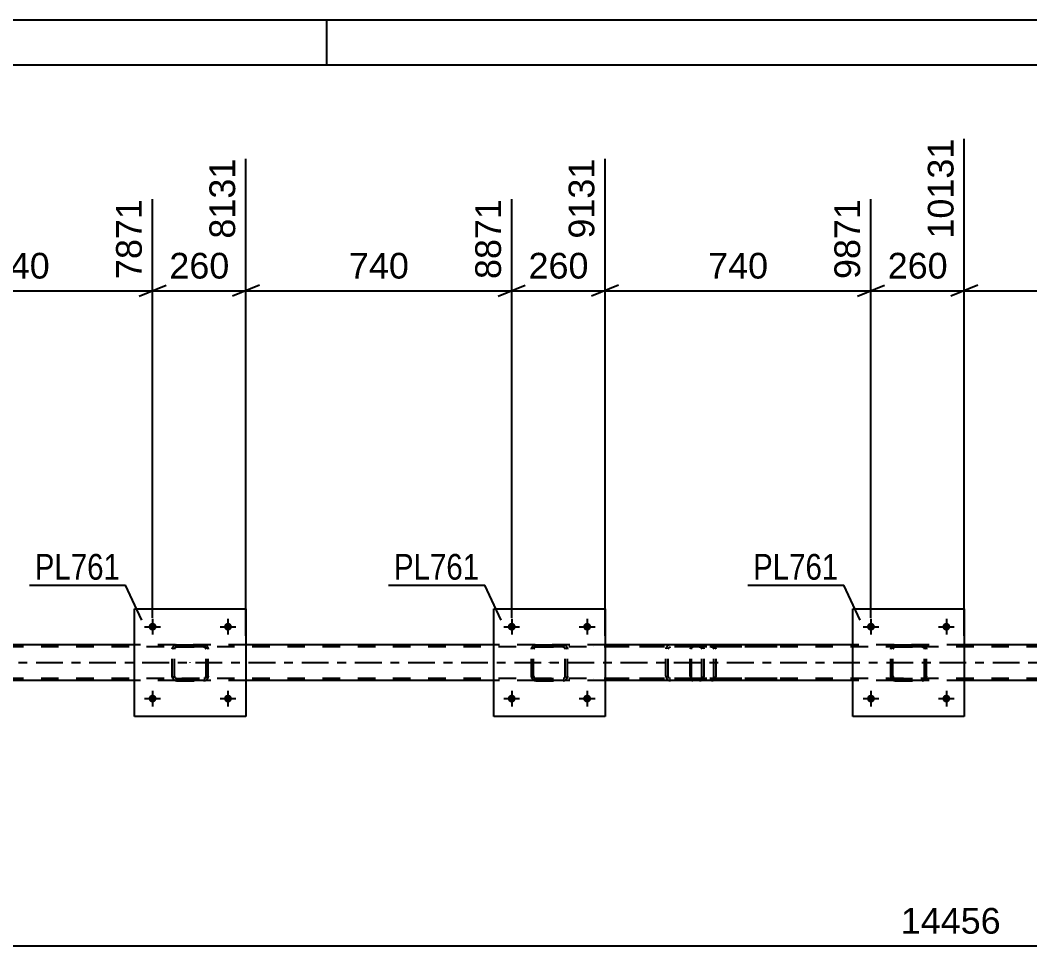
# Model space of a CAD drawing. Header units: millimetres. Extents: x -116 to 725, y -385 to 209.
# Drawn here: x 270.9 to 383.4, y 105.8 to 208.9 of the extents above; entities that cross this region are included whole.
import ezdxf

# ---------------------------------------------------------------- set-up
doc = ezdxf.new("R2010")
doc.units = ezdxf.units.MM
doc.linetypes.add('DXK_LINE_DOT2', pattern=[3.9198, 1.9599, -1.9599])
doc.linetypes.add('DXK_LINE_DOT3', pattern=[5.9187, 2.979, -0.9799, 0.9799, -0.9799])
doc.styles.add('Arial', font='arial.ttf', dxfattribs={"height": 0.2})
doc.styles.add('Arial Narrow', font='ARIALN.TTF', dxfattribs={"height": 0.2})

# ---------------------------------------------------------------- blocks, each defined once
blk = doc.blocks.new('Unknown-203724257-1113')
at = {"color": 5, "linetype": 'Continuous'}
for p, q in [((725.07, 208.87), (-115.93, 208.87)), ((305.07, 203.87), (305.07, 208.87)), ((720.07, 203.87), (-110.93, 203.87))]:
    blk.add_line(p, q, dxfattribs=at)
blk = doc.blocks.new('Bolt-203724257-3841 - 3799')
at = {"linetype": 'Continuous'}
for points in [[(286.1, 141.33, -1), (285.22, 141.33, -1)], [(294.5, 141.33, -1), (293.62, 141.33, -1)]]:
    blk.add_hatch(color=1, dxfattribs=at).paths.add_polyline_path(points)
at = {"color": 1, "linetype": 'Continuous'}
for p, q in [((285.66, 142.21), (285.66, 140.45)), ((294.06, 142.21), (294.06, 140.45)), ((284.78, 141.33), (286.54, 141.33)), ((293.18, 141.33), (294.94, 141.33))]:
    blk.add_line(p, q, dxfattribs=at)
blk = doc.blocks.new('Bolt-203724257-3837 - 3799')
at = {"linetype": 'Continuous'}
for points in [[(366.1, 141.33, -1), (365.22, 141.33, -1)], [(374.5, 141.33, -1), (373.62, 141.33, -1)]]:
    blk.add_hatch(color=1, dxfattribs=at).paths.add_polyline_path(points)
at = {"color": 1, "linetype": 'Continuous'}
for p, q in [((365.66, 142.21), (365.66, 140.45)), ((374.06, 142.21), (374.06, 140.45)), ((364.78, 141.33), (366.54, 141.33)), ((373.18, 141.33), (374.94, 141.33))]:
    blk.add_line(p, q, dxfattribs=at)
blk = doc.blocks.new('Bolt-203724257-3838 - 3799')
at = {"linetype": 'Continuous'}
for points in [[(366.1, 133.33, -1), (365.22, 133.33, -1)], [(374.5, 133.33, -1), (373.62, 133.33, -1)]]:
    blk.add_hatch(color=1, dxfattribs=at).paths.add_polyline_path(points)
at = {"color": 1, "linetype": 'Continuous'}
for p, q in [((365.66, 134.21), (365.66, 132.45)), ((374.06, 134.21), (374.06, 132.45)), ((364.78, 133.33), (366.54, 133.33)), ((373.18, 133.33), (374.94, 133.33))]:
    blk.add_line(p, q, dxfattribs=at)
blk = doc.blocks.new('Bolt-203724257-3839 - 3799')
at = {"linetype": 'Continuous'}
for points in [[(326.1, 141.33, -1), (325.22, 141.33, -1)], [(334.5, 141.33, -1), (333.62, 141.33, -1)]]:
    blk.add_hatch(color=1, dxfattribs=at).paths.add_polyline_path(points)
at = {"color": 1, "linetype": 'Continuous'}
for p, q in [((325.66, 142.21), (325.66, 140.45)), ((334.06, 142.21), (334.06, 140.45)), ((324.78, 141.33), (326.54, 141.33)), ((333.18, 141.33), (334.94, 141.33))]:
    blk.add_line(p, q, dxfattribs=at)
blk = doc.blocks.new('Bolt-203724257-3840 - 3799')
at = {"linetype": 'Continuous'}
for points in [[(326.1, 133.33, -1), (325.22, 133.33, -1)], [(334.5, 133.33, -1), (333.62, 133.33, -1)]]:
    blk.add_hatch(color=1, dxfattribs=at).paths.add_polyline_path(points)
at = {"color": 1, "linetype": 'Continuous'}
for p, q in [((325.66, 134.21), (325.66, 132.45)), ((334.06, 134.21), (334.06, 132.45)), ((324.78, 133.33), (326.54, 133.33)), ((333.18, 133.33), (334.94, 133.33))]:
    blk.add_line(p, q, dxfattribs=at)
blk = doc.blocks.new('Bolt-203724257-3842 - 3799')
at = {"linetype": 'Continuous'}
for points in [[(286.1, 133.33, -1), (285.22, 133.33, -1)], [(294.5, 133.33, -1), (293.62, 133.33, -1)]]:
    blk.add_hatch(color=1, dxfattribs=at).paths.add_polyline_path(points)
at = {"color": 1, "linetype": 'Continuous'}
for p, q in [((285.66, 134.21), (285.66, 132.45)), ((294.06, 134.21), (294.06, 132.45)), ((284.78, 133.33), (286.54, 133.33)), ((293.18, 133.33), (294.94, 133.33))]:
    blk.add_line(p, q, dxfattribs=at)
blk = doc.blocks.new('Part-203724257-3857 - 3799')
at = {"color": 7, "linetype": 'DXK_LINE_DOT2'}
for p, q in [((624.06, 139.09), (-29.17, 139.09)), ((296.06, 139.33), (283.66, 139.33)), ((336.06, 139.33), (323.66, 139.33)), ((376.06, 139.33), (363.66, 139.33)), ((624.06, 135.57), (-29.17, 135.57)), ((296.06, 135.33), (283.66, 135.33)), ((336.06, 135.33), (323.66, 135.33)), ((376.06, 135.33), (363.66, 135.33))]:
    blk.add_line(p, q, dxfattribs=at)
at = {"color": 2, "linetype": 'Continuous'}
for p, q in [((283.66, 139.33), (256.06, 139.33)), ((323.66, 139.33), (296.06, 139.33)), ((363.66, 139.33), (336.06, 139.33)), ((403.66, 139.33), (376.06, 139.33)), ((283.66, 135.33), (256.06, 135.33)), ((323.66, 135.33), (296.06, 135.33)), ((363.66, 135.33), (336.06, 135.33)), ((403.66, 135.33), (376.06, 135.33))]:
    blk.add_line(p, q, dxfattribs=at)
at = {"color": 7, "linetype": 'DXK_LINE_DOT3'}
blk.add_line((-29.17, 137.33), (624.06, 137.33), dxfattribs=at)
blk = doc.blocks.new('Part-203724257-3871 - 3799')
at = {"color": 7, "linetype": 'DXK_LINE_DOT2'}
for p, q in [((345.56, 139.03), (345.54, 138.85)), ((345.54, 135.81), (345.54, 138.85)), ((345.62, 139.19), (345.56, 139.03)), ((345.71, 139.29), (345.62, 139.19)), ((345.68, 138.85), (345.69, 138.94)), ((345.68, 135.81), (345.68, 138.85)), ((345.69, 138.94), (345.72, 139.02)), ((345.81, 139.33), (345.71, 139.29)), ((345.72, 139.02), (345.76, 139.07)), ((345.76, 139.07), (345.81, 139.09)), ((355.22, 139.33), (345.81, 139.33)), ((355.22, 139.09), (345.81, 139.09)), ((347.09, 139.33), (347.09, 139.09)), ((348.1, 139.29), (347.9, 139.33)), ((347.9, 139.09), (348, 139.07)), ((348, 139.07), (348.08, 139.02)), ((348.08, 139.02), (348.14, 138.94)), ((348.14, 138.94), (348.15, 138.85)), ((348.15, 135.81), (348.15, 138.85)), ((348.37, 139.02), (348.37, 139.03)), ((348.41, 138.85), (348.37, 139.02)), ((348.41, 135.81), (348.41, 138.85)), ((345.54, 135.81), (345.56, 135.62)), ((345.56, 135.62), (345.62, 135.47)), ((345.62, 135.47), (345.71, 135.36)), ((345.69, 135.71), (345.68, 135.81)), ((345.72, 135.64), (345.69, 135.71)), ((345.71, 135.36), (345.81, 135.33)), ((345.76, 135.58), (345.72, 135.64)), ((345.81, 135.57), (345.76, 135.58)), ((355.22, 135.57), (345.81, 135.57)), ((355.22, 135.33), (345.81, 135.33)), ((347.09, 135.33), (347.09, 135.57)), ((348, 135.58), (347.9, 135.57)), ((347.9, 135.33), (348.1, 135.36)), ((348.08, 135.64), (348, 135.58)), ((348.14, 135.71), (348.08, 135.64)), ((348.15, 135.81), (348.14, 135.71)), ((348.37, 135.62), (348.39, 135.71)), ((348.39, 135.71), (348.41, 135.81))]:
    blk.add_line(p, q, dxfattribs=at)
for centre, start, end in [((347.92, 138.83), 23.8494, 68.8059), ((347.92, 135.82), 291.1941, 336.1506)]:
    blk.add_arc(centre, 0.492, start, end, dxfattribs=at)
blk = doc.blocks.new('Part-203724257-3912 - 3799')
at = {"color": 2, "linetype": 'Continuous'}
for p, q in [((363.66, 131.32), (363.66, 143.32)), ((363.66, 143.32), (376.06, 143.32)), ((376.06, 143.32), (376.06, 131.32)), ((376.06, 131.32), (363.66, 131.32))]:
    blk.add_line(p, q, dxfattribs=at)
blk = doc.blocks.new('Part-203724257-3993 - 3799')
at = {"color": 7, "linetype": 'DXK_LINE_DOT2'}
for p, q in [((287.86, 138.85), (287.9, 139.03)), ((287.9, 139.03), (287.86, 138.84)), ((287.86, 135.8), (287.86, 138.85)), ((288.1, 138.84), (288.12, 138.94)), ((288.12, 138.94), (288.1, 138.85)), ((288.1, 135.8), (288.1, 138.85)), ((288.17, 139.02), (288.12, 138.94)), ((288.12, 138.94), (288.17, 139.01)), ((288.16, 139.29), (288.34, 139.33)), ((288.34, 139.32), (288.16, 139.29)), ((288.17, 139.01), (288.25, 139.07)), ((288.25, 139.07), (288.17, 139.02)), ((288.34, 139.09), (288.25, 139.07)), ((288.25, 139.07), (288.34, 139.08)), ((288.34, 139.32), (288.34, 139.33)), ((288.34, 139.33), (291.38, 139.33)), ((288.34, 139.32), (291.38, 139.32)), ((288.34, 139.08), (288.34, 139.09)), ((291.38, 139.09), (288.34, 139.09)), ((288.34, 139.08), (291.38, 139.08)), ((291.38, 139.32), (291.38, 139.33)), ((291.38, 139.33), (291.57, 139.29)), ((291.57, 139.29), (291.38, 139.32)), ((291.38, 139.08), (291.38, 139.09)), ((291.48, 139.07), (291.38, 139.09)), ((291.38, 139.08), (291.48, 139.07)), ((291.48, 139.07), (291.55, 139.01)), ((291.55, 139.02), (291.48, 139.07)), ((291.61, 138.94), (291.55, 139.02)), ((291.55, 139.01), (291.61, 138.94)), ((291.61, 138.94), (291.62, 138.84)), ((291.62, 138.85), (291.61, 138.94)), ((291.62, 135.8), (291.62, 138.85)), ((291.83, 139.03), (291.86, 138.85)), ((291.86, 138.84), (291.83, 139.03)), ((291.86, 135.8), (291.86, 138.85)), ((287.9, 135.62), (287.86, 135.81)), ((287.86, 135.8), (287.9, 135.62)), ((288.1, 135.81), (288.12, 135.71)), ((288.12, 135.71), (288.1, 135.8)), ((288.17, 135.64), (288.12, 135.71)), ((288.12, 135.71), (288.17, 135.64)), ((288.34, 135.33), (288.16, 135.36)), ((288.16, 135.36), (288.34, 135.32)), ((288.25, 135.58), (288.17, 135.64)), ((288.17, 135.64), (288.25, 135.58)), ((288.34, 135.56), (288.25, 135.58)), ((288.25, 135.58), (288.34, 135.57)), ((288.34, 135.56), (288.34, 135.57)), ((288.34, 135.57), (291.38, 135.57)), ((288.34, 135.56), (291.38, 135.56)), ((288.34, 135.32), (288.34, 135.33)), ((288.34, 135.33), (291.38, 135.33)), ((288.34, 135.32), (291.38, 135.32)), ((291.48, 135.58), (291.38, 135.56)), ((291.38, 135.57), (291.48, 135.58)), ((291.38, 135.56), (291.38, 135.57)), ((291.57, 135.36), (291.38, 135.33)), ((291.38, 135.32), (291.57, 135.36)), ((291.38, 135.32), (291.38, 135.33)), ((291.55, 135.64), (291.48, 135.58)), ((291.48, 135.58), (291.55, 135.64)), ((291.61, 135.71), (291.55, 135.64)), ((291.55, 135.64), (291.61, 135.71)), ((291.61, 135.71), (291.62, 135.81)), ((291.62, 135.8), (291.61, 135.71)), ((291.86, 135.81), (291.83, 135.62)), ((291.83, 135.62), (291.86, 135.8))]:
    blk.add_line(p, q, dxfattribs=at)
at = {"color": 7, "linetype": 'DXK_LINE_DOT3'}
blk.add_line((289.86, 137.32), (289.86, 137.33), dxfattribs=at)
at = {"color": 7, "linetype": 'DXK_LINE_DOT2'}
for centre, start, end in [((288.34, 138.85), 112.5, 157.5), ((288.34, 138.84), 112.5, 157.5), ((291.38, 138.85), 22.5, 67.5), ((291.38, 138.84), 22.5, 67.5), ((288.34, 135.81), 202.5, 247.5), ((288.34, 135.8), 202.5, 247.5), ((291.38, 135.81), 292.5, 337.5), ((291.38, 135.8), 292.5, 337.5)]:
    blk.add_arc(centre, 0.48, start, end, dxfattribs=at)
blk = doc.blocks.new('Part-203724257-3998 - 3799')
at = {"color": 2, "linetype": 'Continuous'}
for p, q in [((283.66, 131.32), (283.66, 143.32)), ((283.66, 143.32), (296.06, 143.32)), ((296.06, 143.32), (296.06, 131.32)), ((296.06, 131.32), (283.66, 131.32))]:
    blk.add_line(p, q, dxfattribs=at)
blk = doc.blocks.new('Part-203724257-3999 - 3799')
at = {"color": 7, "linetype": 'DXK_LINE_DOT2'}
for p, q in [((327.86, 138.85), (327.9, 139.03)), ((327.9, 139.03), (327.86, 138.84)), ((327.86, 135.8), (327.86, 138.85)), ((328.1, 138.84), (328.12, 138.94)), ((328.12, 138.94), (328.1, 138.85)), ((328.1, 135.8), (328.1, 138.85)), ((328.17, 139.02), (328.12, 138.94)), ((328.12, 138.94), (328.17, 139.01)), ((328.16, 139.29), (328.34, 139.33)), ((328.34, 139.32), (328.16, 139.29)), ((328.17, 139.01), (328.25, 139.07)), ((328.25, 139.07), (328.17, 139.02)), ((328.34, 139.09), (328.25, 139.07)), ((328.25, 139.07), (328.34, 139.08)), ((328.34, 139.32), (328.34, 139.33)), ((328.34, 139.33), (331.38, 139.33)), ((328.34, 139.32), (331.38, 139.32)), ((328.34, 139.08), (328.34, 139.09)), ((331.38, 139.09), (328.34, 139.09)), ((328.34, 139.08), (331.38, 139.08)), ((331.38, 139.32), (331.38, 139.33)), ((331.38, 139.33), (331.57, 139.29)), ((331.57, 139.29), (331.38, 139.32)), ((331.38, 139.08), (331.38, 139.09)), ((331.48, 139.07), (331.38, 139.09)), ((331.38, 139.08), (331.48, 139.07)), ((331.48, 139.07), (331.55, 139.01)), ((331.55, 139.02), (331.48, 139.07)), ((331.61, 138.94), (331.55, 139.02)), ((331.55, 139.01), (331.61, 138.94)), ((331.61, 138.94), (331.62, 138.84)), ((331.62, 138.85), (331.61, 138.94)), ((331.62, 135.8), (331.62, 138.85)), ((331.83, 139.03), (331.86, 138.85)), ((331.86, 138.84), (331.83, 139.03)), ((331.86, 135.8), (331.86, 138.85)), ((327.9, 135.62), (327.86, 135.81)), ((327.86, 135.8), (327.9, 135.62)), ((328.1, 135.81), (328.12, 135.71)), ((328.12, 135.71), (328.1, 135.8)), ((328.17, 135.64), (328.12, 135.71)), ((328.12, 135.71), (328.17, 135.64)), ((328.34, 135.33), (328.16, 135.36)), ((328.16, 135.36), (328.34, 135.32)), ((328.25, 135.58), (328.17, 135.64)), ((328.17, 135.64), (328.25, 135.58)), ((328.34, 135.56), (328.25, 135.58)), ((328.25, 135.58), (328.34, 135.57)), ((328.34, 135.56), (328.34, 135.57)), ((328.34, 135.57), (331.38, 135.57)), ((328.34, 135.56), (331.38, 135.56)), ((328.34, 135.32), (328.34, 135.33)), ((328.34, 135.33), (331.38, 135.33)), ((328.34, 135.32), (331.38, 135.32)), ((331.48, 135.58), (331.38, 135.56)), ((331.38, 135.57), (331.48, 135.58)), ((331.38, 135.56), (331.38, 135.57)), ((331.57, 135.36), (331.38, 135.33)), ((331.38, 135.32), (331.57, 135.36)), ((331.38, 135.32), (331.38, 135.33)), ((331.55, 135.64), (331.48, 135.58)), ((331.48, 135.58), (331.55, 135.64)), ((331.61, 135.71), (331.55, 135.64)), ((331.55, 135.64), (331.61, 135.71)), ((331.61, 135.71), (331.62, 135.81)), ((331.62, 135.8), (331.61, 135.71)), ((331.86, 135.81), (331.83, 135.62)), ((331.83, 135.62), (331.86, 135.8))]:
    blk.add_line(p, q, dxfattribs=at)
at = {"color": 7, "linetype": 'DXK_LINE_DOT3'}
blk.add_line((329.86, 137.32), (329.86, 137.33), dxfattribs=at)
at = {"color": 7, "linetype": 'DXK_LINE_DOT2'}
for centre, start, end in [((328.34, 138.85), 112.5, 157.5), ((328.34, 138.84), 112.5, 157.5), ((331.38, 138.85), 22.5, 67.5), ((331.38, 138.84), 22.5, 67.5), ((328.34, 135.81), 202.5, 247.5), ((328.34, 135.8), 202.5, 247.5), ((331.38, 135.81), 292.5, 337.5), ((331.38, 135.8), 292.5, 337.5)]:
    blk.add_arc(centre, 0.48, start, end, dxfattribs=at)
blk = doc.blocks.new('Part-203724257-4004 - 3799')
at = {"color": 2, "linetype": 'Continuous'}
for p, q in [((323.66, 131.32), (323.66, 143.32)), ((323.66, 143.32), (336.06, 143.32)), ((336.06, 143.32), (336.06, 131.32)), ((336.06, 131.32), (323.66, 131.32))]:
    blk.add_line(p, q, dxfattribs=at)
blk = doc.blocks.new('Part-203724257-4005 - 3799')
at = {"color": 7, "linetype": 'DXK_LINE_DOT2'}
for p, q in [((367.86, 138.85), (367.9, 139.03)), ((367.9, 139.03), (367.86, 138.84)), ((367.86, 135.8), (367.86, 138.85)), ((368.1, 138.84), (368.12, 138.94)), ((368.12, 138.94), (368.1, 138.85)), ((368.1, 135.8), (368.1, 138.85)), ((368.17, 139.02), (368.12, 138.94)), ((368.12, 138.94), (368.17, 139.01)), ((368.16, 139.29), (368.34, 139.33)), ((368.34, 139.32), (368.16, 139.29)), ((368.17, 139.01), (368.25, 139.07)), ((368.25, 139.07), (368.17, 139.02)), ((368.34, 139.09), (368.25, 139.07)), ((368.25, 139.07), (368.34, 139.08)), ((368.34, 139.32), (368.34, 139.33)), ((368.34, 139.33), (371.38, 139.33)), ((368.34, 139.32), (371.38, 139.32)), ((368.34, 139.08), (368.34, 139.09)), ((371.38, 139.09), (368.34, 139.09)), ((368.34, 139.08), (371.38, 139.08)), ((371.38, 139.32), (371.38, 139.33)), ((371.38, 139.33), (371.57, 139.29)), ((371.57, 139.29), (371.38, 139.32)), ((371.38, 139.08), (371.38, 139.09)), ((371.48, 139.07), (371.38, 139.09)), ((371.38, 139.08), (371.48, 139.07)), ((371.48, 139.07), (371.55, 139.01)), ((371.55, 139.02), (371.48, 139.07)), ((371.61, 138.94), (371.55, 139.02)), ((371.55, 139.01), (371.61, 138.94)), ((371.61, 138.94), (371.62, 138.84)), ((371.62, 138.85), (371.61, 138.94)), ((371.62, 135.8), (371.62, 138.85)), ((371.83, 139.03), (371.86, 138.85)), ((371.86, 138.84), (371.83, 139.03)), ((371.86, 135.8), (371.86, 138.85)), ((367.9, 135.62), (367.86, 135.81)), ((367.86, 135.8), (367.9, 135.62)), ((368.1, 135.81), (368.12, 135.71)), ((368.12, 135.71), (368.1, 135.8)), ((368.17, 135.64), (368.12, 135.71)), ((368.12, 135.71), (368.17, 135.64)), ((368.34, 135.33), (368.16, 135.36)), ((368.16, 135.36), (368.34, 135.32)), ((368.25, 135.58), (368.17, 135.64)), ((368.17, 135.64), (368.25, 135.58)), ((368.34, 135.56), (368.25, 135.58)), ((368.25, 135.58), (368.34, 135.57)), ((368.34, 135.56), (368.34, 135.57)), ((368.34, 135.57), (371.38, 135.57)), ((368.34, 135.56), (371.38, 135.56)), ((368.34, 135.32), (368.34, 135.33)), ((368.34, 135.33), (371.38, 135.33)), ((368.34, 135.32), (371.38, 135.32)), ((371.48, 135.58), (371.38, 135.56)), ((371.38, 135.57), (371.48, 135.58)), ((371.38, 135.56), (371.38, 135.57)), ((371.57, 135.36), (371.38, 135.33)), ((371.38, 135.32), (371.57, 135.36)), ((371.38, 135.32), (371.38, 135.33)), ((371.55, 135.64), (371.48, 135.58)), ((371.48, 135.58), (371.55, 135.64)), ((371.61, 135.71), (371.55, 135.64)), ((371.55, 135.64), (371.61, 135.71)), ((371.61, 135.71), (371.62, 135.81)), ((371.62, 135.8), (371.61, 135.71)), ((371.86, 135.81), (371.83, 135.62)), ((371.83, 135.62), (371.86, 135.8))]:
    blk.add_line(p, q, dxfattribs=at)
at = {"color": 7, "linetype": 'DXK_LINE_DOT3'}
blk.add_line((369.86, 137.32), (369.86, 137.33), dxfattribs=at)
at = {"color": 7, "linetype": 'DXK_LINE_DOT2'}
for centre, start, end in [((368.34, 138.85), 112.5, 157.5), ((368.34, 138.84), 112.5, 157.5), ((371.38, 138.85), 22.5, 67.5), ((371.38, 138.84), 22.5, 67.5), ((368.34, 135.81), 202.5, 247.5), ((368.34, 135.8), 202.5, 247.5), ((371.38, 135.81), 292.5, 337.5), ((371.38, 135.8), 292.5, 337.5)]:
    blk.add_arc(centre, 0.48, start, end, dxfattribs=at)
blk = doc.blocks.new('Part-203724257-4013 - 3799')
at = {"color": 7, "linetype": 'DXK_LINE_DOT2'}
for p, q in [((346.58, 139.33), (334.8, 139.33)), ((346.58, 139.09), (334.8, 139.09)), ((342.87, 139.02), (342.83, 138.85)), ((342.83, 135.81), (342.83, 138.85)), ((342.87, 139.03), (342.87, 139.02)), ((343.09, 138.85), (343.11, 138.94)), ((343.09, 135.81), (343.09, 138.85)), ((343.11, 138.94), (343.16, 139.02)), ((343.34, 139.33), (343.15, 139.29)), ((343.16, 139.02), (343.24, 139.07)), ((343.24, 139.07), (343.34, 139.09)), ((346.77, 139.29), (346.58, 139.33)), ((346.58, 139.09), (346.67, 139.07)), ((346.67, 139.07), (346.76, 139.02)), ((346.76, 139.02), (346.81, 138.94)), ((346.81, 138.94), (346.83, 138.85)), ((346.83, 135.81), (346.83, 138.85)), ((347.05, 139.02), (347.05, 139.03)), ((347.09, 138.85), (347.05, 139.02)), ((347.09, 135.81), (347.09, 138.85)), ((346.58, 135.57), (334.8, 135.57)), ((346.58, 135.33), (334.8, 135.33)), ((342.83, 135.81), (342.85, 135.71)), ((342.85, 135.71), (342.87, 135.62)), ((343.11, 135.71), (343.09, 135.81)), ((343.16, 135.64), (343.11, 135.71)), ((343.15, 135.36), (343.34, 135.33)), ((343.24, 135.58), (343.16, 135.64)), ((343.34, 135.57), (343.24, 135.58)), ((346.67, 135.58), (346.58, 135.57)), ((346.58, 135.33), (346.77, 135.36)), ((346.76, 135.64), (346.67, 135.58)), ((346.81, 135.71), (346.76, 135.64)), ((346.83, 135.81), (346.81, 135.71)), ((347.05, 135.62), (347.07, 135.71)), ((347.07, 135.71), (347.09, 135.81))]:
    blk.add_line(p, q, dxfattribs=at)
for centre, start, end in [((343.32, 138.82), 110.7583, 155.68), ((346.6, 138.82), 24.32, 69.2417), ((343.32, 135.83), 204.32, 249.2417), ((346.6, 135.83), 290.7583, 335.68)]:
    blk.add_arc(centre, 0.496, start, end, dxfattribs=at)
blk = doc.blocks.new('StraightDimension-203724257-4101 - 3799')
at = {"color": 7, "linetype": 'Continuous'}
blk.add_line((91.16, 105.8), (657.91, 105.8), dxfattribs=at)
at = {"color": 0}
blk.add_wipeout([(380.7, 106.55), (380.7, 110.75), (368.38, 110.75), (368.38, 106.55)], dxfattribs=at)
at = {"color": 3, "style": 'Arial'}
blk.add_text('14456', height=2.865, dxfattribs=at).set_placement((368.98, 107.15))
blk = doc.blocks.new('StraightDimension-203724257-4414 - 3799')
at = {"color": 7, "linetype": 'Continuous'}
for p, q in [((336.06, 140.33), (336.06, 193.44)), ((365.66, 142.33), (365.66, 188.94)), ((337.56, 179.35), (334.56, 178.15)), ((364.16, 178.15), (367.16, 179.35)), ((336.06, 178.75), (365.66, 178.75))]:
    blk.add_line(p, q, dxfattribs=at)
at = {"color": 0}
blk.add_wipeout([(354.8, 179.5), (354.8, 183.7), (346.93, 183.7), (346.93, 179.5)], dxfattribs=at)
at = {"color": 3, "style": 'Arial'}
blk.add_text('740', height=2.865, dxfattribs=at).set_placement((347.53, 180.1))
at = {"color": 0, "linetype": 'Continuous'}
blk.add_wipeout([(365.06, 189.54), (360.86, 189.54), (360.86, 179.45), (365.06, 179.45)], dxfattribs=at)
at = {"color": 3, "linetype": 'Continuous', "style": 'Arial'}
blk.add_text('9871', height=2.865, rotation=90.0002, dxfattribs=at).set_placement((364.46, 180.05))
blk = doc.blocks.new('StraightDimension-203724257-4418 - 3799')
at = {"color": 7, "linetype": 'Continuous'}
for p, q in [((256.06, 140.33), (256.06, 193.44)), ((285.66, 142.33), (285.66, 188.94)), ((257.56, 179.35), (254.56, 178.15)), ((284.16, 178.15), (287.16, 179.35)), ((256.06, 178.75), (285.66, 178.75))]:
    blk.add_line(p, q, dxfattribs=at)
at = {"color": 0}
blk.add_wipeout([(274.8, 179.5), (274.8, 183.7), (266.93, 183.7), (266.93, 179.5)], dxfattribs=at)
at = {"color": 3, "style": 'Arial'}
blk.add_text('740', height=2.865, dxfattribs=at).set_placement((267.53, 180.1))
at = {"color": 0, "linetype": 'Continuous'}
blk.add_wipeout([(285.06, 189.54), (280.86, 189.54), (280.86, 179.45), (285.06, 179.45)], dxfattribs=at)
at = {"color": 3, "linetype": 'Continuous', "style": 'Arial'}
blk.add_text('7871', height=2.865, rotation=90.0002, dxfattribs=at).set_placement((284.46, 180.05))
blk = doc.blocks.new('StraightDimension-203724257-4412 - 3799')
at = {"color": 7, "linetype": 'Continuous'}
for p, q in [((376.06, 140.33), (376.06, 195.66)), ((405.66, 142.33), (405.66, 191.16)), ((377.56, 179.35), (374.56, 178.15)), ((404.16, 178.15), (407.16, 179.35)), ((376.06, 178.75), (405.66, 178.75))]:
    blk.add_line(p, q, dxfattribs=at)
at = {"color": 0}
blk.add_wipeout([(394.8, 179.5), (394.8, 183.7), (386.93, 183.7), (386.93, 179.5)], dxfattribs=at)
at = {"color": 3, "style": 'Arial'}
blk.add_text('740', height=2.865, dxfattribs=at).set_placement((387.53, 180.1))
at = {"color": 0, "linetype": 'Continuous'}
blk.add_wipeout([(405.06, 191.76), (400.86, 191.76), (400.86, 179.45), (405.06, 179.45)], dxfattribs=at)
at = {"color": 3, "linetype": 'Continuous', "style": 'Arial'}
blk.add_text('10871', height=2.865, rotation=90.0002, dxfattribs=at).set_placement((404.46, 180.05))
blk = doc.blocks.new('StraightDimension-203724257-4413 - 3799')
at = {"color": 7, "linetype": 'Continuous'}
for p, q in [((376.06, 140.33), (376.06, 195.66)), ((365.66, 142.33), (365.66, 188.94)), ((364.16, 178.15), (367.16, 179.35)), ((377.56, 179.35), (374.56, 178.15)), ((365.66, 178.75), (376.06, 178.75))]:
    blk.add_line(p, q, dxfattribs=at)
at = {"color": 0}
blk.add_wipeout([(374.8, 179.5), (374.8, 183.7), (366.93, 183.7), (366.93, 179.5)], dxfattribs=at)
at = {"color": 3, "style": 'Arial'}
blk.add_text('260', height=2.865, dxfattribs=at).set_placement((367.53, 180.1))
at = {"color": 0, "linetype": 'Continuous'}
blk.add_wipeout([(375.46, 196.26), (371.26, 196.26), (371.26, 183.95), (375.46, 183.95)], dxfattribs=at)
at = {"color": 3, "linetype": 'Continuous', "style": 'Arial'}
blk.add_text('10131', height=2.865, rotation=90.0002, dxfattribs=at).set_placement((374.86, 184.55))
blk = doc.blocks.new('StraightDimension-203724257-4415 - 3799')
at = {"color": 7, "linetype": 'Continuous'}
for p, q in [((336.06, 140.33), (336.06, 193.44)), ((325.66, 142.33), (325.66, 188.94)), ((324.16, 178.15), (327.16, 179.35)), ((337.56, 179.35), (334.56, 178.15)), ((325.66, 178.75), (336.06, 178.75))]:
    blk.add_line(p, q, dxfattribs=at)
at = {"color": 0}
blk.add_wipeout([(334.8, 179.5), (334.8, 183.7), (326.93, 183.7), (326.93, 179.5)], dxfattribs=at)
at = {"color": 3, "style": 'Arial'}
blk.add_text('260', height=2.865, dxfattribs=at).set_placement((327.53, 180.1))
at = {"color": 0, "linetype": 'Continuous'}
blk.add_wipeout([(335.46, 194.04), (331.26, 194.04), (331.26, 183.95), (335.46, 183.95)], dxfattribs=at)
at = {"color": 3, "linetype": 'Continuous', "style": 'Arial'}
blk.add_text('9131', height=2.865, rotation=90.0002, dxfattribs=at).set_placement((334.86, 184.55))
blk = doc.blocks.new('StraightDimension-203724257-4416 - 3799')
at = {"color": 7, "linetype": 'Continuous'}
for p, q in [((296.06, 140.33), (296.06, 193.44)), ((325.66, 142.33), (325.66, 188.94)), ((297.56, 179.35), (294.56, 178.15)), ((324.16, 178.15), (327.16, 179.35)), ((296.06, 178.75), (325.66, 178.75))]:
    blk.add_line(p, q, dxfattribs=at)
at = {"color": 0}
blk.add_wipeout([(314.8, 179.5), (314.8, 183.7), (306.93, 183.7), (306.93, 179.5)], dxfattribs=at)
at = {"color": 3, "style": 'Arial'}
blk.add_text('740', height=2.865, dxfattribs=at).set_placement((307.53, 180.1))
at = {"color": 0, "linetype": 'Continuous'}
blk.add_wipeout([(325.06, 189.54), (320.86, 189.54), (320.86, 179.45), (325.06, 179.45)], dxfattribs=at)
at = {"color": 3, "linetype": 'Continuous', "style": 'Arial'}
blk.add_text('8871', height=2.865, rotation=90.0002, dxfattribs=at).set_placement((324.46, 180.05))
blk = doc.blocks.new('StraightDimension-203724257-4417 - 3799')
at = {"color": 7, "linetype": 'Continuous'}
for p, q in [((296.06, 140.33), (296.06, 193.44)), ((285.66, 142.33), (285.66, 188.94)), ((284.16, 178.15), (287.16, 179.35)), ((297.56, 179.35), (294.56, 178.15)), ((285.66, 178.75), (296.06, 178.75))]:
    blk.add_line(p, q, dxfattribs=at)
at = {"color": 0}
blk.add_wipeout([(294.8, 179.5), (294.8, 183.7), (286.93, 183.7), (286.93, 179.5)], dxfattribs=at)
at = {"color": 3, "style": 'Arial'}
blk.add_text('260', height=2.865, dxfattribs=at).set_placement((287.53, 180.1))
at = {"color": 0, "linetype": 'Continuous'}
blk.add_wipeout([(295.46, 194.04), (291.26, 194.04), (291.26, 183.95), (295.46, 183.95)], dxfattribs=at)
at = {"color": 3, "linetype": 'Continuous', "style": 'Arial'}
blk.add_text('8131', height=2.865, rotation=90.0002, dxfattribs=at).set_placement((294.86, 184.55))
blk = doc.blocks.new('Mark-203724257-3908 - 3799')
at = {"color": 30, "linetype": 'Continuous'}
for p in [(351.94, 145.97), (364.47, 142.07)]:
    blk.add_line(p, (362.65, 145.97), dxfattribs=at)
at = {"color": 0}
blk.add_wipeout([(362.05, 146.57), (362.05, 149.57), (352.54, 149.57), (352.54, 146.57)], dxfattribs=at)
blk.add_wipeout([(362.05, 146.57), (362.05, 149.57), (352.54, 149.57), (352.54, 146.57)], dxfattribs=at)
at = {"color": 3, "style": 'Arial Narrow'}
blk.add_text('PL761', height=2.863, dxfattribs=at).set_placement((352.54, 146.57))
blk = doc.blocks.new('Mark-203724257-3994 - 3799')
at = {"color": 30, "linetype": 'Continuous'}
for p in [(271.94, 145.97), (284.47, 142.07)]:
    blk.add_line(p, (282.65, 145.97), dxfattribs=at)
at = {"color": 0}
blk.add_wipeout([(282.05, 146.57), (282.05, 149.57), (272.54, 149.57), (272.54, 146.57)], dxfattribs=at)
blk.add_wipeout([(282.05, 146.57), (282.05, 149.57), (272.54, 149.57), (272.54, 146.57)], dxfattribs=at)
at = {"color": 3, "style": 'Arial Narrow'}
blk.add_text('PL761', height=2.863, dxfattribs=at).set_placement((272.54, 146.57))
blk = doc.blocks.new('Mark-203724257-4000 - 3799')
at = {"color": 30, "linetype": 'Continuous'}
for p in [(311.94, 145.97), (324.47, 142.07)]:
    blk.add_line(p, (322.65, 145.97), dxfattribs=at)
at = {"color": 0}
blk.add_wipeout([(322.05, 146.57), (322.05, 149.57), (312.54, 149.57), (312.54, 146.57)], dxfattribs=at)
blk.add_wipeout([(322.05, 146.57), (322.05, 149.57), (312.54, 149.57), (312.54, 146.57)], dxfattribs=at)
at = {"color": 3, "style": 'Arial Narrow'}
blk.add_text('PL761', height=2.863, dxfattribs=at).set_placement((312.54, 146.57))

msp = doc.modelspace()

# ---------------------------------------------------------------- block references
for name in ['Unknown-203724257-1113', 'Part-203724257-3998 - 3799', 'Part-203724257-4004 - 3799', 'Part-203724257-3912 - 3799', 'Bolt-203724257-3841 - 3799', 'Bolt-203724257-3839 - 3799', 'Bolt-203724257-3837 - 3799', 'Part-203724257-3857 - 3799', 'Part-203724257-3993 - 3799', 'Part-203724257-3999 - 3799', 'Part-203724257-4013 - 3799', 'Part-203724257-3871 - 3799', 'Part-203724257-4005 - 3799', 'Bolt-203724257-3842 - 3799', 'Bolt-203724257-3840 - 3799', 'Bolt-203724257-3838 - 3799']:
    msp.add_blockref(name, (0, 0))

# ---------------------------------------------------------------- next in the draw order: block references
for name in ['StraightDimension-203724257-4412 - 3799', 'StraightDimension-203724257-4418 - 3799', 'StraightDimension-203724257-4414 - 3799', 'StraightDimension-203724257-4101 - 3799']:
    msp.add_blockref(name, (0, 0))

# ---------------------------------------------------------------- next in the draw order: block references
for name in ['StraightDimension-203724257-4413 - 3799', 'StraightDimension-203724257-4415 - 3799']:
    msp.add_blockref(name, (0, 0))

# ---------------------------------------------------------------- next in the draw order: block references
for name in ['StraightDimension-203724257-4416 - 3799', 'Mark-203724257-3908 - 3799']:
    msp.add_blockref(name, (0, 0))

# ---------------------------------------------------------------- next in the draw order: block references
for name in ['StraightDimension-203724257-4417 - 3799', 'Mark-203724257-4000 - 3799']:
    msp.add_blockref(name, (0, 0))

# ---------------------------------------------------------------- next in the draw order: block references
msp.add_blockref('Mark-203724257-3994 - 3799', (0, 0))

doc.saveas('drawing.dxf')
